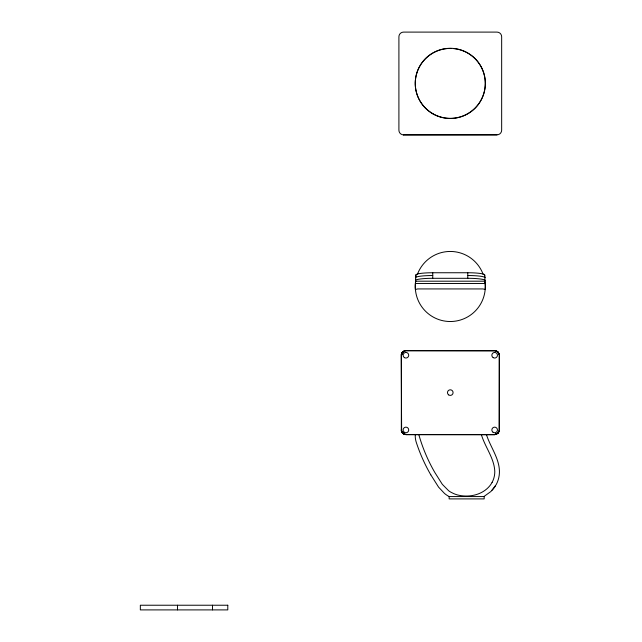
<?xml version="1.0" encoding="UTF-8"?>
<svg xmlns="http://www.w3.org/2000/svg" width="642" height="642" viewBox="0 0 642 642"><rect width="100%" height="100%" fill="white"/><g stroke="black" fill="none" stroke-linecap="round" stroke-linejoin="round"><path stroke-width="0.96" d="M405.913 434.337L404.942 434.522L494.894 434.61L496.322 434.313L495.881 433.783M401.266 354.753L401.603 430.662M401.419 354.047L401.322 429.971M499.316 430.204L499.299 354.753M404.701 350.741C402.855 352.153 405.254 350.219 405.913 350.58L495.142 350.604L405.913 350.572L404.492 350.885L404.677 351.487M494.886 350.717L495.584 350.869L495.142 350.596M494.886 350.837L405.913 350.765M405.664 434.61L494.894 434.618M401.555 355.034L401.298 354.512M485.119 282.809L484.702 274.953A16.901 2.207 0 0 0 467.785 272.746L432.756 272.746A16.885 2.207 0 0 0 415.872 274.953L415.446 282.809L415.727 280.931A35.029 35.029 0 0 0 449.673 321.514A35.029 35.029 0 0 0 485.047 282.223A34.885 34.885 0 0 1 485.119 282.809L485.175 283.435A35.358 35.053 0 0 1 485.175 289.502L483.049 288.94L417.677 288.932L415.382 289.502A35.358 35.053 0 0 1 415.382 283.475L415.446 282.825M401.394 354.031L401.555 429.979M499.259 430.686L499.203 430.926M495.359 350.765L496.547 350.981L495.616 350.725M401.603 354.585L401.467 353.798L402.221 354.079M498.473 431.456L499.219 430.926M404.877 433.84C404.869 434.722 403.272 434.193 403.473 433.005M401.78 354.159C401.595 352.707 402.895 351.912 402.582 352.578M498.601 431.047L498.842 431.584M499.147 431.167L498.489 432.194L499.011 431.633M496.499 351.102L496.057 350.933M496.001 351.126L497.951 351.944L496.772 351.078M496.314 350.909L495.913 351.383M404.709 433.679L404.709 434.433M401.507 353.822L402.189 353.846M401.772 353.678L401.748 353.124L401.715 353.654M402.02 354.007L401.651 353.349M401.916 353.734L402.253 352.891M498.481 431.689L499.083 431.159M403.633 433.912L404.027 434.193L404.291 433.631M498.914 431.857L498.585 432.243M404.267 434.257L404.508 434.297M401.964 353.252L401.996 352.707M403.593 433.968L404.243 433.727M497.381 351.487L498.112 352.755M430.806 474.831L438.598 487.158L444.529 493.473A29.026 29.026 0 0 0 448.333 496.13L449.143 496.563L449.143 498.898L484.172 498.898L484.172 496.37L490.937 491.475L496.178 484.646A27.181 27.181 0 0 0 499.412 472.929C499.949 458.974 490.4 447.297 486.419 434.514M497.125 351.447L496.041 350.989M403.393 433.848L404.765 434.257M498.569 432.499C496.924 433.157 497.325 434.016 498.433 432.7M403.433 433.783C401.956 433.278 403.995 432.877 403.192 433.711M402.382 352.707L402.967 351.615L403.569 352.049M498.264 432.893L497.903 432.62L498.417 432.692M497.975 432.676L498.417 432.419L498.031 433.013M497.951 351.936L498.481 353.565M402.526 352.522L402.799 351.792M402.606 351.936L402.141 352.811M402.735 352.41L402.638 351.985M497.678 433.005L498.104 433.077M498.031 352.217L498.04 352.811M403.497 433.695L402.606 433.262L403.048 433.157M402.775 352.129L404.011 350.973L404.243 351.535M497.735 433.061L497.381 433.727L497.614 433.27M498.553 352.715L498.786 354.159M402.903 433.31L402.598 432.395L402.197 432.668M403.024 351.688L403.104 352.161L402.999 351.655M402.133 432.7L402.895 432.427M403.12 351.824L403.208 351.543M497.253 433.559L497.863 433.189M496.274 433.631C496.876 434.57 497.63 433.278 496.306 434.281M403.465 351.495L404.251 350.933M498.81 353.124L499.083 354.063M401.764 431.328C402.157 433.551 402.221 431.304 401.394 431.167M496.828 433.751L494.894 434.554M498.754 353.429L498.922 353.87M496.691 433.976L496.001 434.12M402.028 431.962L401.483 431.4L401.908 432.018M498.938 353.606L498.473 353.806M404.059 351.102L404.476 350.829M499.123 354.055L499.219 354.272M402.189 431.416L401.595 431.625M498.722 353.951L498.561 353.525M404.324 351.126L404.765 350.981M495.913 433.88L496.595 433.791M401.715 431.584L401.298 430.686M404.853 351.318L404.348 351.198M401.547 431.384L401.29 430.204M499.251 354.769L499.299 355.002M401.475 431.159L401.844 431.304M494.653 434.594L495.343 434.353M499.195 429.971L499.324 355.243M405.423 350.62L405.913 350.709M496.988 134.836L403.577 134.876L496.988 134.836A4.671 4.671 0 0 0 501.659 130.165L501.659 36.771A4.671 4.671 0 0 0 496.988 32.1L403.577 32.1A4.671 4.671 0 0 0 398.907 36.819L398.907 130.214A4.671 4.671 0 0 0 403.577 134.876M415.446 280.514A17.101 2.231 0 0 1 432.756 278.307L467.785 278.307A17.109 2.231 0 0 1 485.119 280.514M415.446 281.196L485.119 281.196M415.382 283.475L485.183 283.475M405.913 434.626L494.653 434.626M449.143 496.563L484.172 496.563M401.258 429.963L401.443 430.445M403.168 433.366L402.574 432.981M402.831 433.061L402.141 432.419M498.104 352.137L498.232 352.659M402.47 432.764L401.996 432.499M402.446 432.499L401.964 431.986M481.339 434.498C484.967 447.025 494.292 458.123 494.789 471.525A22.598 22.598 0 0 1 492.101 482.407M401.996 431.488L401.868 431.071M418.809 434.65L420.028 438.703A165.435 165.435 0 0 0 434.827 472.48L442.338 484.357L448.71 490.801A23.706 23.706 0 0 0 450.66 492.077L453.364 493.449A32.212 32.212 0 0 0 457.457 494.934C468.676 497.823 481.99 495.167 489.645 486.01A23.168 23.168 0 0 0 492.077 482.391M484.702 274.953L484.702 277.472M467.785 272.746L467.785 278.307M432.756 272.746L432.756 278.307M415.872 274.953L415.872 276.63M212.502 605.229L212.502 609.9M177.473 605.229L177.473 609.9M417.364 274.511A35.029 35.029 0 0 1 483.201 274.511M469.872 54.434A35.029 35.021 0 0 1 479.092 103.386A35.029 35.021 0 0 1 430.02 112.037A35.029 35.021 0 0 1 421.938 62.884M422.308 62.386A35.029 35.021 0 0 1 432.764 53.134M433.294 52.837A35.029 35.021 0 0 1 447.225 48.575M449.055 48.463A35.029 35.021 0 0 1 451.503 48.463M453.332 48.575A35.029 35.021 0 0 1 456.968 49.089M457.561 49.209A35.029 35.021 0 0 1 463.404 50.991M463.965 51.232A35.029 35.021 0 0 1 467.264 52.837M467.793 53.134A35.029 35.021 0 0 1 469.358 54.097M415.446 277.729A17.101 2.231 0 0 1 432.756 275.53M467.785 275.53A17.109 2.231 0 0 1 485.119 277.729M430.798 474.831A169.841 169.841 0 0 1 416.337 442.523A21.098 21.098 0 0 1 415.254 435.075M495.295 486.154A28.007 28.007 0 0 1 492.133 490.263M227.79 605.229L140.341 605.229L140.341 609.9L227.79 609.9L227.79 605.229M432.764 113.65A35.029 35.021 0 0 0 485.312 83.316A35.029 35.021 0 0 0 432.764 52.989A35.029 35.021 0 0 0 432.764 113.65M404.508 357.666A2.801 2.801 0 0 0 408.713 355.243A2.801 2.801 0 0 0 404.508 352.819A2.801 2.801 0 0 0 404.508 357.666M404.428 432.339A2.801 2.801 0 0 0 408.713 430.052A2.801 2.801 0 0 0 404.588 427.484A2.801 2.801 0 0 0 404.428 432.339M448.63 394.87A2.801 2.801 0 0 0 453.067 392.904A2.801 2.801 0 0 0 449.143 390.039A2.801 2.801 0 0 0 448.63 394.87M493.192 357.642A2.801 2.801 0 0 0 497.454 355.315A2.801 2.801 0 0 0 493.305 352.787A2.801 2.801 0 0 0 493.192 357.642M493.048 432.259A2.801 2.801 0 0 0 497.446 430.196A2.801 2.801 0 0 0 493.457 427.42A2.801 2.801 0 0 0 493.048 432.259"/></g></svg>
